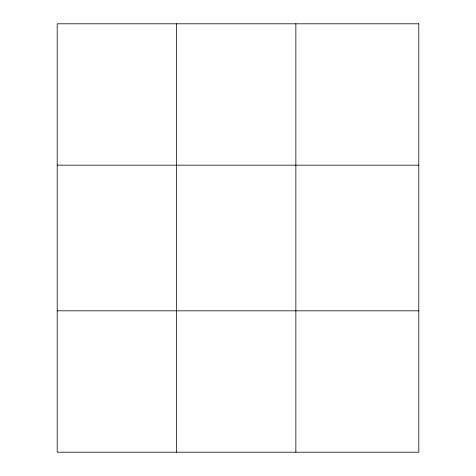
<?xml version="1.0" encoding="UTF-8"?>
<svg xmlns="http://www.w3.org/2000/svg" width="476" height="476" viewBox="0 0 476 476"><rect width="100%" height="100%" fill="white"/><g stroke="black" fill="none" stroke-linecap="round" stroke-linejoin="round"><path stroke-width="0.71" d="M176.525 23.8L176.525 452.2M295.858 23.8L295.858 452.2M57.197 165.172L418.803 165.172M57.197 310.828L418.803 310.828M418.803 23.8L418.803 452.2L57.197 452.2L57.197 23.8L418.803 23.8"/></g></svg>
